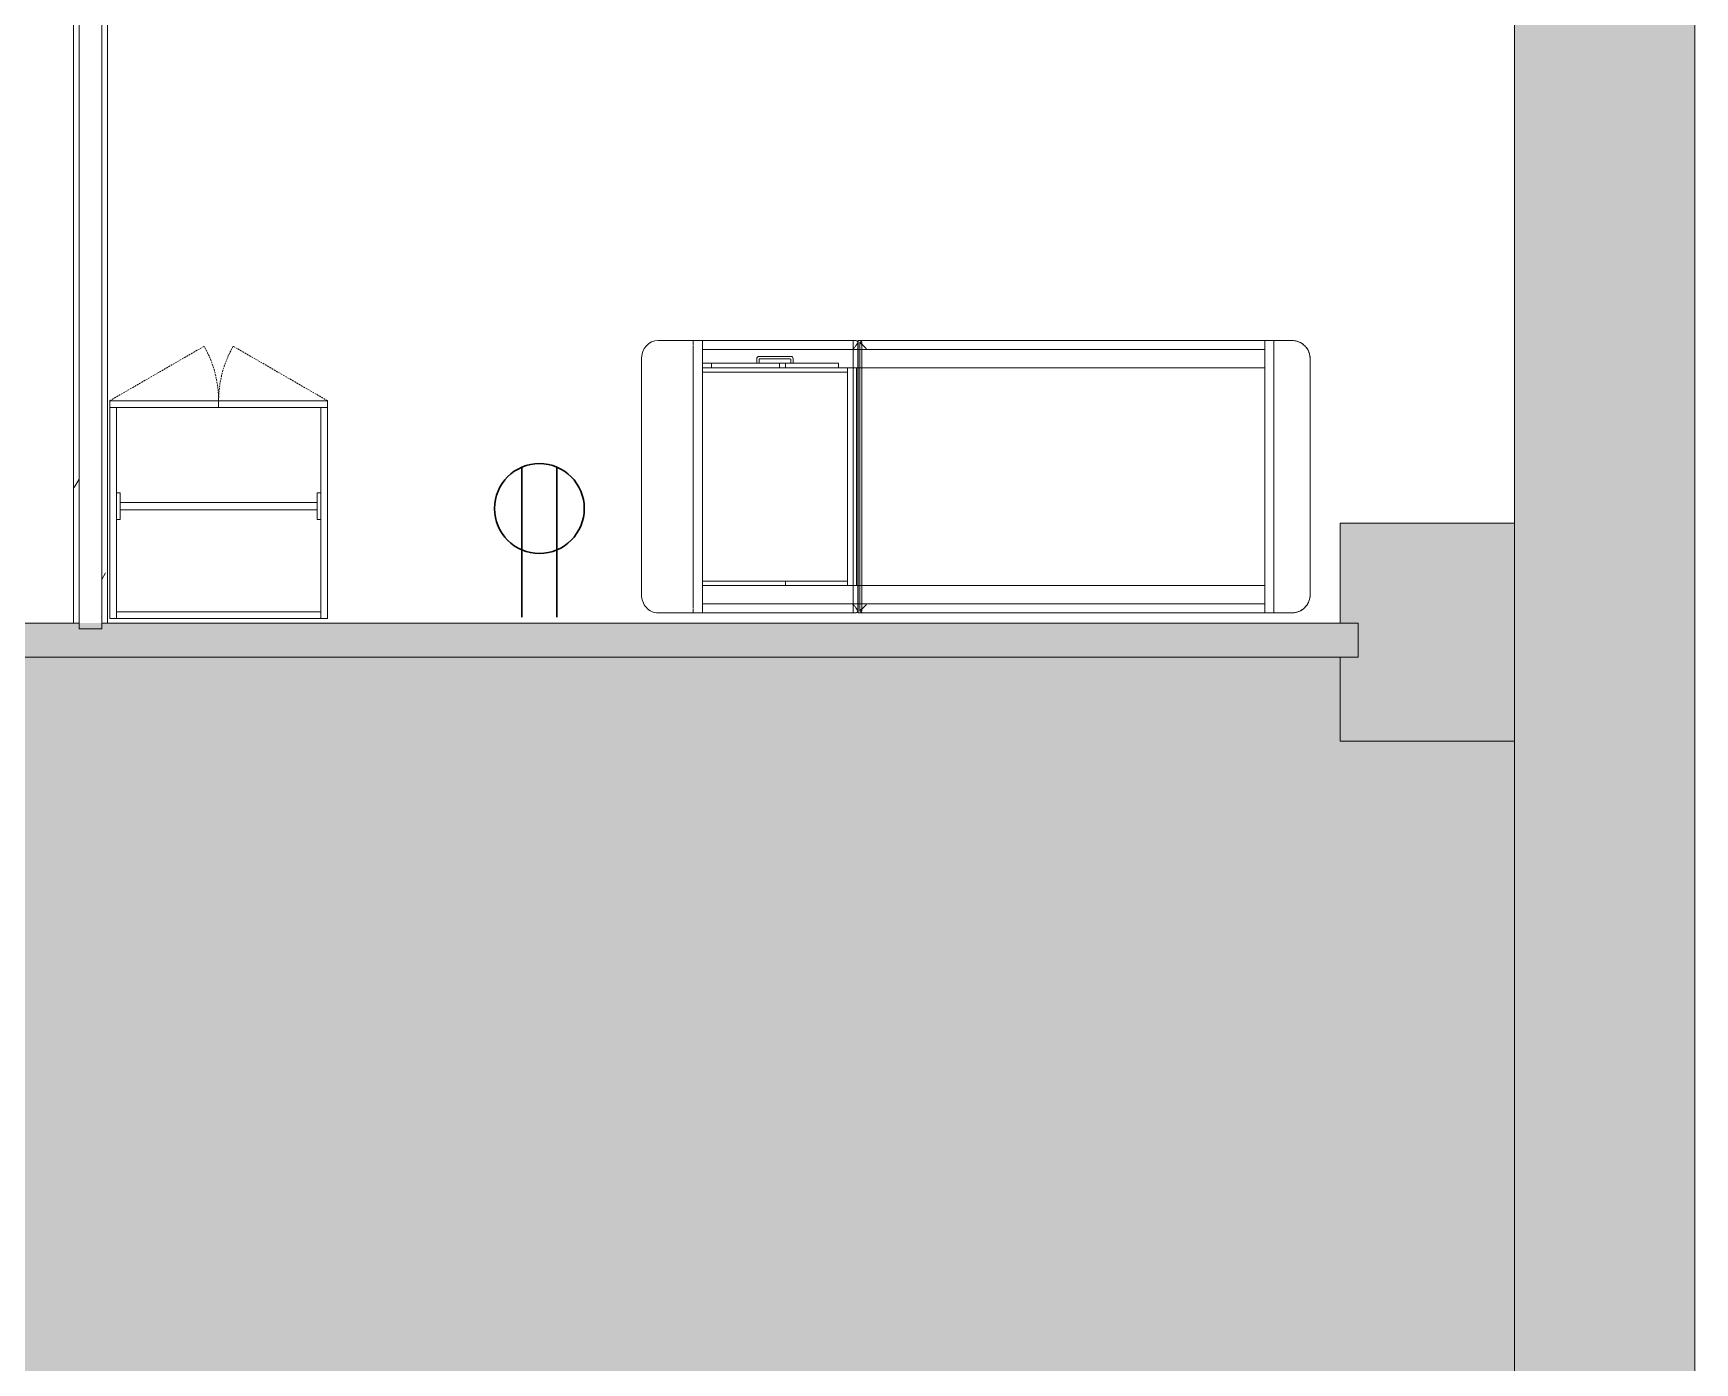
# Model space of a CAD drawing. Header units: inches. Extents: x 1076 to 2563, y 349 to 2134.
# Drawn here: x 2379.7 to 2562.9, y 646.6 to 793 of the extents above; entities that cross this region are included whole.
import ezdxf

# ---------------------------------------------------------------- set-up
doc = ezdxf.new("R2010")
doc.units = ezdxf.units.IN
doc.header["$MEASUREMENT"] = 0
doc.linetypes.add('Dash', pattern=[0.25, 0.125, -0.125])
doc.linetypes.add('Hidden', pattern=[0.28125, 0.1875, -0.09375])
for name, color, linetype, lineweight in [('A-ANNO-NOTE', 131, 'Continuous', 30), ('A-DETL-GENF', 92, 'Continuous', 9), ('A-DETL-THIN', 151, 'Continuous', 9), ('A-WALL', 113, 'Continuous', 13), ('A-WALL-PATT', 111, 'Continuous', 13), ('I-FURN', 30, 'Continuous', 9), ('I-WALL', 2, 'Continuous', 13), ('Q-CASE', 31, 'Continuous', 13), ('Q-CASE-HDLN', 31, 'Dash', 9)]:
    doc.layers.add(name, color=color, linetype=linetype, lineweight=lineweight)
pattern_1 = [(0, (0, 0), (30.72, 7.68), [1.267, -21.773, 1.267, -21.773, -122.88]), (0, (0, 0), (30.72, 7.68), [-46.08, 1.267, -44.813, 1.267, -21.773, -53.76]), (0, (0, 0), (30.72, 7.68), [-115.2, 1.267, -14.093, 1.267, -37.133]), (120, (11.52, 3.84), (-22.011075, 22.7643), [1.267, -21.773, 1.267, -21.773, -122.88]), (120, (11.52, 3.84), (-22.011075, 22.7643), [-46.08, 1.267, -44.813, 1.267, -21.773, -53.76]), (120, (11.52, 3.84), (-22.011075, 22.7643), [-115.2, 1.267, -14.093, 1.267, -37.133]), (240, (15.36, 19.2), (-8.708925, -30.4443), [1.267, -21.773, 1.267, -21.773, -122.88]), (240, (15.36, 19.2), (-8.708925, -30.4443), [-46.08, 1.267, -44.813, 1.267, -21.773, -53.76]), (240, (15.36, 19.2), (-8.708925, -30.4443), [-115.2, 1.267, -14.093, 1.267, -37.133])]

# ---------------------------------------------------------------- blocks, each defined once
blk = doc.blocks.new('Bed-Healthcare-4_SMARTBIM - Treatment_Table_SMARTBIM-V18-Level XX  POWER _ SIGNAL')
at = {"layer": 'I-FURN'}
for p, q in [((-35.57, 15), (-35.88, 15)), ((-35.88, 15), (-35.57, 15)), ((-14.06, 15), (-35.57, 15)), ((-35.57, 15), (-14.36, 15)), ((-31, 15), (-32, 15)), ((-32, 15), (-31, 15)), ((-32, 14.96), (-32, 14.88)), ((-32, 14.88), (-32, 14.96)), ((-32, 14.87), (-32, 14.73)), ((-32, 14.73), (-32, 14.87)), ((-32, 14.71), (-32, 14.53)), ((-32, 14.53), (-32, 14.71)), ((-31, 14.88), (-31, 14.96)), ((-31, 14.96), (-31, 14.88)), ((-31, 14.74), (-31, 14.87)), ((-31, 14.87), (-31, 14.74)), ((-31, 14.54), (-31, 14.71)), ((-31, 14.71), (-31, 14.54)), ((-14.36, 15), (-14.06, 15)), ((-14.36, 14.98), (-14.36, 14.94)), ((-14.36, 14.94), (-14.36, 14.86)), ((-14.36, 14.86), (-14.36, 14.71)), ((-14.36, 14.7), (-14.36, 14.26)), ((-13.85, 14.86), (-13.85, -14.86)), ((-13.84, -15), (-13.84, 15)), ((-13.84, 15), (34, 15)), ((-13.84, -15), (-13.84, 15)), ((-13.84, 15), (-13.63, 15)), ((-13.65, 14.81), (-13.65, -14.81)), ((34, 15), (-13.63, 15)), ((-13.41, 14.65), (-13.41, 14.81)), ((32, 15), (31, 15)), ((31, 15), (32, 15)), ((31, 14.96), (31, 14.87)), ((31, 14.87), (31, 14.96)), ((31, 14.86), (31, 14.71)), ((31, 14.71), (31, 14.86)), ((31, 14.7), (31, 14.51)), ((31, 14.51), (31, 14.7)), ((32, 14.87), (32, 14.96)), ((32, 14.96), (32, 14.87)), ((32, 14.71), (32, 14.86)), ((32, 14.86), (32, 14.71)), ((32, 14.51), (32, 14.7)), ((32, 14.7), (32, 14.51)), ((-37.7, -13), (-37.7, 13)), ((-32, 14.46), (-32, 14.26)), ((-32, 14.26), (-32, 14.46)), ((-32, 14.22), (-32, -14.22)), ((-32, -14.22), (-32, 14.22)), ((-31, 12.5), (-31, 14.5)), ((-31, 14.5), (-31, 14)), ((-14.44, 14), (-31, 14)), ((-31, 14), (-31, 12.5)), ((-31, 12.5), (-31, 14)), ((-31, 14), (-14.44, 14)), ((-31, 14), (-31, 12.5)), ((-25, 13), (-25, 12.5)), ((-25, 12.5), (-25, 13)), ((-25, 13), (-25, 12.5)), ((-25, 12.5), (-25, 13)), ((-21.25, 13.25), (-24.75, 13.25)), ((-24.75, 13.25), (-21.25, 13.25)), ((-21.25, 13.25), (-24.75, 13.25)), ((-24.75, 13.25), (-21.25, 13.25)), ((-24.75, 12.5), (-24.75, 12.87)), ((-24.75, 12.87), (-24.75, 12.5)), ((-24.75, 12.5), (-24.75, 12.87)), ((-24.75, 12.87), (-24.75, 12.5)), ((-24.62, 13), (-21.37, 13)), ((-21.37, 13), (-24.62, 13)), ((-24.62, 13), (-21.37, 13)), ((-21.37, 13), (-24.62, 13)), ((-21.25, 12.87), (-21.25, 12.5)), ((-21.25, 12.5), (-21.25, 12.87)), ((-21.25, 12.87), (-21.25, 12.5)), ((-21.25, 12.5), (-21.25, 12.87)), ((-21, 12.5), (-21, 13)), ((-21, 13), (-21, 12.5)), ((-21, 12.5), (-21, 13)), ((-21, 13), (-21, 12.5)), ((-14.22, 14), (-14.44, 14)), ((-14.44, 14), (-14.22, 14)), ((-14.36, 14.26), (-14.36, -14.26)), ((-14.04, 14), (-14.22, 14)), ((-14.22, 14), (-14.04, 14)), ((-13.92, 14), (-14.04, 14)), ((-14.04, 14), (-13.92, 14)), ((-13.85, 14), (-13.91, 14)), ((-13.91, 14), (-13.85, 14)), ((-13.65, 14), (-13.84, 14)), ((-13.84, 14), (-13.65, 14)), ((-13.49, 14), (-13.65, 14)), ((-13.65, 14), (-13.49, 14)), ((-13.42, 14), (-13.49, 14)), ((-13.49, 14), (-13.42, 14)), ((-13.41, -14.65), (-13.41, 14.65)), ((-13.29, 14), (-13.41, 14)), ((-13.41, 14), (-13.29, 14)), ((-13.07, 14), (-13.29, 14)), ((-13.29, 14), (-13.07, 14)), ((-12.84, 14), (-13.07, 14)), ((-13.07, 14), (-12.84, 14)), ((31, 14), (-12.84, 14)), ((-12.84, 14), (31, 14)), ((31, 14.5), (31, 14.27)), ((31, 14.27), (31, 14.5)), ((31, 14.26), (31, 14.01)), ((31, 14.01), (31, 14.26)), ((31, 12), (31, 14)), ((31, 14), (31, 12)), ((31, 14), (31, -14)), ((31, 12), (31, 14)), ((32, 14.27), (32, 14.5)), ((32, 14.5), (32, 14.27)), ((32, 14.01), (32, 14.26)), ((32, 14.26), (32, 14.01)), ((32, -14), (32, 14)), ((32, 14), (32, -14)), ((36, -13), (36, 13)), ((36, 13), (36, -13)), ((-31, 12.5), (-31, 12)), ((-31, 12), (-31, 12.5)), ((-21.83, 12.5), (-31, 12.5)), ((-31, 12.5), (-22.49, 12.5)), ((-31, 12.5), (-31, 12)), ((-31, 12.5), (-31, 12)), ((-31, 12), (-31, 12.5)), ((-31, 12.5), (-31, 12)), ((-31, 12), (-21.83, 12)), ((-21.83, 12), (-31, 12)), ((-22.49, 12), (-31, 12)), ((-31, 12), (-21.83, 12)), ((-21.83, 12), (-31, 12)), ((-31, 12), (-31, 11.5)), ((-31, 11.5), (-31, 12)), ((-31, 12), (-30, 12)), ((-21.83, 12), (-31, 12)), ((-31, 12), (-31, -11.5)), ((-31, -11.5), (-31, 12)), ((-31, 12), (-21.83, 12)), ((-31, 12), (-31, 11.5)), ((-30, 12), (-31, 12)), ((-31, 12), (-30, 12)), ((-31, 11.5), (-31, 12)), ((-31, -11.5), (-31, 12)), ((-31, 12), (-31, 11.5)), ((-31, 11.5), (-15, 11.5)), ((-15, 11.5), (-31, 11.5)), ((-31, 11.5), (-31, -11.5)), ((-31, -11.5), (-31, 11.5)), ((-31, 11.5), (-31, -11.5)), ((-30, 12.5), (-21.83, 12.5)), ((-25, 12.5), (-30, 12.5)), ((-25, 12.5), (-30, 12.5)), ((-30, 12.5), (-25, 12.5)), ((-30, 12), (-30, 12.5)), ((-30, 12.5), (-30, 12)), ((-30, 12.5), (-30, 12)), ((-30, 12.5), (-30, 12)), ((-30, 12), (-21.83, 12)), ((-21.83, 12), (-30, 12)), ((-21.83, 12), (-30, 12)), ((-30, 12), (-21.83, 12)), ((-30, 12), (-21.83, 12)), ((-21.83, 12), (-30, 12)), ((-30, 12), (-21.83, 12)), ((-25, 12.5), (-24.75, 12.5)), ((-24.75, 12.5), (-25, 12.5)), ((-25, 12.5), (-24.75, 12.5)), ((-24.75, 12.5), (-25, 12.5)), ((-24.75, 12.5), (-25, 12.5)), ((-24.75, 12.5), (-25, 12.5)), ((-25, 12.5), (-24.75, 12.5)), ((-21.83, 12.5), (-24.75, 12.5)), ((-21.83, 12.5), (-24.75, 12.5)), ((-24.75, 12.5), (-21.83, 12.5)), ((-22.49, 12.5), (-21.83, 12.5)), ((-22.49, 12.5), (-22.49, 12)), ((-21.83, 12), (-22.49, 12)), ((-21.83, 12), (-21.83, 12.5)), ((-21.83, 12.5), (-16, 12.5)), ((-21.25, 12.5), (-21.83, 12.5)), ((-21.25, 12.5), (-21.83, 12.5)), ((-21.83, 12.5), (-21.25, 12.5)), ((-21.83, 12), (-14.23, 12)), ((-15, 12), (-21.83, 12)), ((-21.83, 12), (-16, 12)), ((-16, 12), (-21.83, 12)), ((-16, 12), (-21.83, 12)), ((-21.83, 12), (-16, 12)), ((-15, 12), (-21.83, 12)), ((-21.83, 12), (-16, 12)), ((-14.23, 12), (-21.83, 12)), ((-21.83, 12), (-15, 12)), ((-16, 12), (-21.83, 12)), ((-21.83, 12), (-16, 12)), ((-21.25, 12.5), (-21, 12.5)), ((-21, 12.5), (-21.25, 12.5)), ((-21.25, 12.5), (-21, 12.5)), ((-21, 12.5), (-21.25, 12.5)), ((-21, 12.5), (-21.25, 12.5)), ((-21, 12.5), (-21.25, 12.5)), ((-21.25, 12.5), (-21, 12.5)), ((-16, 12.5), (-21, 12.5)), ((-16, 12.5), (-21, 12.5)), ((-21, 12.5), (-16, 12.5)), ((-16, 12.5), (-16, 12)), ((-16, 12.5), (-16, 12)), ((-16, 12), (-16, 12.5)), ((-16, 12.5), (-16, 12)), ((-16, 12), (-15, 12)), ((-14.23, 12), (-16, 12)), ((-16, 12), (-14.23, 12)), ((-14.23, 12), (-15, 12)), ((-15, 11.5), (-15, 12)), ((-15, 12), (-15, 11.5)), ((-14.23, 12), (-15, 12)), ((-15, 12), (-15, -12)), ((-15, 11.5), (-15, 12)), ((-15, 12), (-14.23, 12)), ((-15, 12), (-14.23, 12)), ((-15, -11.5), (-15, 11.5)), ((-14.22, 12), (-14.05, 12)), ((-14.05, 12), (-14.22, 12)), ((-14.05, 12), (-14.22, 12)), ((-14.22, 12), (-14.05, 12)), ((-14.05, 12), (-14.22, 12)), ((-14.22, 12), (-14.05, 12)), ((-14.05, 12), (-14.22, 12)), ((-14.22, 12), (-14.05, 12)), ((-14.04, 12), (-13.93, 12)), ((-13.93, 12), (-14.04, 12)), ((-13.93, 12), (-14, 12)), ((-14, -12), (-14, 12)), ((-14, 12), (-14, -12)), ((-14, 12), (-13.93, 12)), ((-13.93, 12), (-14, 12)), ((-14, 12), (-13.93, 12)), ((-13.91, 12), (-13.86, 12)), ((-13.86, 12), (-13.91, 12)), ((-13.86, 12), (-13.91, 12)), ((-13.91, 12), (-13.86, 12)), ((-13.86, 12), (-13.91, 12)), ((-13.91, 12), (-13.86, 12)), ((-13.84, 12), (-13.65, 12)), ((-13.65, 12), (-13.84, 12)), ((-13.65, 12), (-13.84, 12)), ((-13.84, 12), (-13.65, 12)), ((-13.65, 12), (-13.84, 12)), ((-13.84, 12), (-13.65, 12)), ((-13.65, 12), (-13.5, 12)), ((-13.5, 12), (-13.65, 12)), ((-13.5, 12), (-13.65, 12)), ((-13.65, 12), (-13.5, 12)), ((-13.5, 12), (-13.65, 12)), ((-13.65, 12), (-13.5, 12)), ((-13.41, 12), (-13.31, 12)), ((-13.31, 12), (-13.41, 12)), ((-13.31, 12), (-13.41, 12)), ((-13.41, 12), (-13.31, 12)), ((-13.31, 12), (-13.41, 12)), ((-13.41, 12), (-13.31, 12)), ((-13.29, 12), (-13.09, 12)), ((-13.09, 12), (-13.29, 12)), ((-13.09, 12), (-13.29, 12)), ((-13.29, 12), (-13.09, 12)), ((-13.09, 12), (-13.29, 12)), ((-13.29, 12), (-13.09, 12)), ((-13.07, 12), (-12.85, 12)), ((-12.85, 12), (-13.07, 12)), ((-12.85, 12), (-13.07, 12)), ((-13.07, 12), (-12.85, 12)), ((-12.85, 12), (-13.07, 12)), ((-13.07, 12), (-12.85, 12)), ((-12.84, 12), (31, 12)), ((31, 12), (-12.84, 12)), ((31, 12), (-12.84, 12)), ((-12.84, 12), (31, 12)), ((31, 12), (-12.84, 12)), ((-12.84, 12), (31, 12)), ((31, -12), (31, 12)), ((31, 12), (31, -12)), ((31, -12), (31, 12)), ((31, 12), (31, -12)), ((31, -12), (31, 12)), ((-31, -11.5), (-21.84, -11.5)), ((-21.84, -11.5), (-31, -11.5)), ((-31, -12), (-31, -11.5)), ((-31, -11.5), (-31, -12)), ((-31, -11.5), (-31, -12)), ((-21.84, -11.5), (-31, -11.5)), ((-31, -11.5), (-21.84, -11.5)), ((-31, -12), (-31, -11.5)), ((-31, -11.5), (-31, -12)), ((-31, -12), (-31, -11.5)), ((-31, -11.5), (-31, -12)), ((-31, -12), (-31, -11.5)), ((-31, -12), (-31, -11.5)), ((-31, -11.5), (-31, -12)), ((-31, -12), (-31, -14)), ((-21.84, -12), (-31, -12)), ((-31, -12), (-21.84, -12)), ((-31, -14), (-31, -12)), ((-31, -12), (-21.84, -12)), ((-21.84, -12), (-31, -12)), ((-31, -12), (-21.84, -12)), ((-21.84, -12), (-31, -12)), ((-31, -12), (-21.84, -12)), ((-21.84, -12), (-31, -12)), ((-31, -12), (-21.84, -12)), ((-21.84, -12), (-31, -12)), ((-31, -14.5), (-31, -12)), ((-31, -12), (-31, -14)), ((-21.84, -11.5), (-21.84, -12)), ((-21.84, -11.5), (-21.84, -12)), ((-15, -11.5), (-21.84, -11.5)), ((-21.84, -11.5), (-15, -11.5)), ((-14.44, -12), (-21.84, -12)), ((-21.84, -12), (-15, -12)), ((-21.84, -12), (-15, -12)), ((-15, -12), (-21.84, -12)), ((-21.84, -12), (-14.44, -12)), ((-15, -12), (-21.84, -12)), ((-21.84, -12), (-14.44, -12)), ((-14.44, -12), (-21.84, -12)), ((-15, -12), (-15, -11.5)), ((-15, -11.5), (-15, -12)), ((-15, -12), (-15, -11.5)), ((-15, -12), (-14.44, -12)), ((-15, -12), (-14.44, -12)), ((-14.44, -12), (-15, -12)), ((-14.44, -12), (-15, -12)), ((-14.22, -12), (-14.42, -12)), ((-14.42, -12), (-14.22, -12)), ((-14.42, -12), (-14.22, -12)), ((-14.22, -12), (-14.42, -12)), ((-14.42, -12), (-14.22, -12)), ((-14.22, -12), (-14.42, -12)), ((-14.42, -12), (-14.22, -12)), ((-14.22, -12), (-14.42, -12)), ((-14.04, -12), (-14.2, -12)), ((-14.2, -12), (-14.04, -12)), ((-14.2, -12), (-14.04, -12)), ((-14.04, -12), (-14.2, -12)), ((-14.2, -12), (-14.04, -12)), ((-14.04, -12), (-14.2, -12)), ((-14.2, -12), (-14.04, -12)), ((-14.04, -12), (-14.2, -12)), ((-13.91, -12), (-14.03, -12)), ((-14.03, -12), (-13.91, -12)), ((-14, -12), (-13.91, -12)), ((-13.91, -12), (-14, -12)), ((-14, -12), (-13.91, -12)), ((-13.91, -12), (-14, -12)), ((-13.85, -12), (-13.91, -12)), ((-13.91, -12), (-13.85, -12)), ((-13.91, -12), (-13.85, -12)), ((-13.85, -12), (-13.91, -12)), ((-13.91, -12), (-13.85, -12)), ((-13.85, -12), (-13.91, -12)), ((-13.65, -12), (-13.79, -12)), ((-13.79, -12), (-13.65, -12)), ((-13.79, -12), (-13.65, -12)), ((-13.65, -12), (-13.79, -12)), ((-13.79, -12), (-13.65, -12)), ((-13.65, -12), (-13.79, -12)), ((-13.49, -12), (-13.63, -12)), ((-13.63, -12), (-13.49, -12)), ((-13.63, -12), (-13.49, -12)), ((-13.49, -12), (-13.63, -12)), ((-13.63, -12), (-13.49, -12)), ((-13.49, -12), (-13.63, -12)), ((-13.41, -12), (-13.47, -12)), ((-13.47, -12), (-13.41, -12)), ((-13.47, -12), (-13.41, -12)), ((-13.41, -12), (-13.47, -12)), ((-13.47, -12), (-13.41, -12)), ((-13.41, -12), (-13.47, -12)), ((-13.29, -12), (-13.41, -12)), ((-13.41, -12), (-13.29, -12)), ((-13.41, -12), (-13.29, -12)), ((-13.29, -12), (-13.41, -12)), ((-13.41, -12), (-13.29, -12)), ((-13.29, -12), (-13.41, -12)), ((-13.07, -12), (-13.27, -12)), ((-13.27, -12), (-13.07, -12)), ((-13.27, -12), (-13.07, -12)), ((-13.07, -12), (-13.27, -12)), ((-13.27, -12), (-13.07, -12)), ((-13.07, -12), (-13.27, -12)), ((31, -12), (-13.05, -12)), ((-13.05, -12), (31, -12)), ((-13.05, -12), (31, -12)), ((31, -12), (-13.05, -12)), ((-13.05, -12), (31, -12)), ((31, -12), (-13.05, -12)), ((31, -14), (31, -12)), ((31, -12), (31, -14)), ((31, -14), (31, -12)), ((-32, -14.26), (-32, -14.46)), ((-32, -14.46), (-32, -14.26)), ((-32, -14.53), (-32, -14.71)), ((-32, -14.71), (-32, -14.53)), ((-31, -14), (-14.44, -14)), ((-14.44, -14), (-31, -14)), ((-31, -14), (-31, -14.5)), ((-31, -14.71), (-31, -14.54)), ((-31, -14.54), (-31, -14.71)), ((-14.44, -14), (-14.22, -14)), ((-14.22, -14), (-14.44, -14)), ((-14.36, -14.26), (-14.36, -14.7)), ((-14.22, -14), (-14.04, -14)), ((-14.04, -14), (-14.22, -14)), ((-14.04, -14), (-13.91, -14)), ((-13.91, -14), (-14.04, -14)), ((-13.91, -14), (-13.85, -14)), ((-13.85, -14), (-13.91, -14)), ((-13.82, -14), (-13.64, -14)), ((-13.64, -14), (-13.82, -14)), ((-13.64, -14), (-13.49, -14)), ((-13.49, -14), (-13.64, -14)), ((-13.48, -14), (-13.41, -14)), ((-13.41, -14), (-13.48, -14)), ((-13.41, -14), (-13.29, -14)), ((-13.29, -14), (-13.41, -14)), ((-13.41, -14.81), (-13.41, -14.65)), ((-13.29, -14), (-13.07, -14)), ((-13.07, -14), (-13.29, -14)), ((-13.07, -14), (-12.84, -14)), ((-12.84, -14), (-13.07, -14)), ((-12.84, -14), (31, -14)), ((31, -14), (-12.84, -14)), ((31, -14.01), (31, -14.26)), ((31, -14.26), (31, -14.01)), ((31, -14.27), (31, -14.5)), ((31, -14.5), (31, -14.27)), ((31, -14.51), (31, -14.7)), ((31, -14.7), (31, -14.51)), ((32, -14.26), (32, -14.01)), ((32, -14.01), (32, -14.26)), ((32, -14.5), (32, -14.27)), ((32, -14.27), (32, -14.5)), ((32, -14.7), (32, -14.51)), ((32, -14.51), (32, -14.7)), ((-35.88, -15), (-35.57, -15)), ((-14.36, -15), (-35.88, -15)), ((-35.57, -15), (-14.06, -15)), ((-32, -14.73), (-32, -14.87)), ((-32, -14.87), (-32, -14.73)), ((-32, -14.88), (-32, -14.96)), ((-32, -14.96), (-32, -14.88)), ((-32, -15), (-31, -15)), ((-31, -15), (-32, -15)), ((-31, -14.87), (-31, -14.74)), ((-31, -14.74), (-31, -14.87)), ((-31, -14.96), (-31, -14.88)), ((-31, -14.88), (-31, -14.96)), ((-14.36, -14.71), (-14.36, -14.86)), ((-14.36, -14.86), (-14.36, -14.94)), ((-14.36, -14.94), (-14.36, -14.98)), ((-14.06, -15), (-14.36, -15)), ((34, -15), (-13.84, -15)), ((-13.63, -15), (-13.84, -15)), ((-13.63, -15), (34, -15)), ((31, -14.71), (31, -14.86)), ((31, -14.86), (31, -14.71)), ((31, -14.87), (31, -14.96)), ((31, -14.96), (31, -14.87)), ((31, -15), (32, -15)), ((32, -15), (31, -15)), ((32, -14.86), (32, -14.71)), ((32, -14.71), (32, -14.86)), ((32, -14.96), (32, -14.87)), ((32, -14.87), (32, -14.96))]:
    blk.add_line(p, q, dxfattribs=at)
at = {"layer": 'I-FURN', "flags": 128}
for points in [[(-13.41, 14.88), (-13.53, 14.84), (-13.65, 14.81)], [(-13.63, 15), (-13.52, 14.97), (-13.41, 14.88)], [(36, 13), (36, 13.08), (35.99, 13.16), (35.99, 13.24), (35.97, 13.32), (35.96, 13.4), (35.94, 13.48), (35.92, 13.55), (35.9, 13.63), (35.87, 13.7), (35.84, 13.78), (35.81, 13.85), (35.77, 13.92), (35.74, 13.99), (35.69, 14.06), (35.65, 14.13), (35.6, 14.19), (35.56, 14.26), (35.5, 14.32), (35.45, 14.38), (35.39, 14.43), (35.33, 14.49), (35.27, 14.54), (35.21, 14.59), (35.15, 14.64), (35.08, 14.68), (35.01, 14.72), (34.94, 14.76), (34.87, 14.8), (34.8, 14.83), (34.72, 14.86), (34.65, 14.89), (34.57, 14.92), (34.5, 14.94), (34.42, 14.96), (34.34, 14.97), (34.26, 14.98), (34.18, 14.99), (34.1, 15), (34.02, 15), (34, 15)], [(34, -15), (34.08, -15), (34.16, -14.99), (34.24, -14.99), (34.32, -14.97), (34.4, -14.96), (34.48, -14.94), (34.55, -14.92), (34.63, -14.9), (34.7, -14.87), (34.78, -14.84), (34.85, -14.81), (34.92, -14.77), (34.99, -14.74), (35.06, -14.69), (35.13, -14.65), (35.19, -14.6), (35.26, -14.56), (35.32, -14.5), (35.38, -14.45), (35.43, -14.39), (35.49, -14.33), (35.54, -14.27), (35.59, -14.21), (35.64, -14.15), (35.68, -14.08), (35.72, -14.01), (35.76, -13.94), (35.8, -13.87), (35.83, -13.8), (35.86, -13.72), (35.89, -13.65), (35.92, -13.57), (35.94, -13.5), (35.96, -13.42), (35.97, -13.34), (35.98, -13.26), (35.99, -13.18), (36, -13.1), (36, -13.02), (36, -13)], [(-13.65, -14.81), (-13.53, -14.84), (-13.41, -14.88)], [(-13.41, -14.88), (-13.52, -14.97), (-13.63, -15)]]:
    blk.add_lwpolyline(points, dxfattribs=at)
at = {"layer": 'I-FURN'}
for centre, radius, start, end in [((34, 13), 2, 60, 90), ((34, 13), 2, 45, 60), ((-24.75, 13), 0.25, 90, 180), ((-24.75, 13), 0.25, 90, 180), ((-24.75, 13), 0.25, 150, 180), ((-24.75, 13), 0.25, 150, 180), ((-24.75, 13), 0.25, 105, 150), ((-24.75, 13), 0.25, 120, 150), ((-24.75, 13), 0.25, 90, 120), ((-24.75, 13), 0.25, 90, 105), ((-24.62, 12.87), 0.125, 90, 180), ((-24.62, 12.87), 0.125, 90, 165), ((-24.62, 12.87), 0.125, 90, 180), ((-24.62, 12.87), 0.125, 150, 165), ((-24.62, 12.87), 0.125, 165, 180), ((-24.62, 12.87), 0.125, 165, 180), ((-24.62, 12.87), 0.125, 90, 150), ((-21.37, 12.87), 0.125, 0, 90), ((-21.37, 12.87), 0.125, 75, 90), ((-21.37, 12.87), 0.125, 60, 90), ((-21.37, 12.87), 0.125, 360, 90), ((-21.37, 12.87), 0.125, 360, 75), ((-21.37, 12.87), 0.125, 0, 60), ((-21.25, 13), 0.25, 0, 90), ((-21.25, 13), 0.25, 0, 90), ((-21.25, 13), 0.25, 0, 90), ((-21.25, 13), 0.25, 0, 90), ((34, 13), 2, 30, 45), ((34, 13), 2, 0, 30), ((34, -13), 2, 270, 315), ((34, -13), 2, 315, 330), ((34, -13), 2, 330, 337.4772), ((34, -13), 2, 338.7956, 0)]:
    blk.add_arc(centre, radius, start, end, dxfattribs=at)
for centre, major_axis, ratio, start_param, end_param in [((-35.88, 13), (0, 2), 0.913075, 0, 1.570796), ((-14.06, 14), (0, 1), 0.407793, 5.75613, 6.283185), ((-35.88, -13), (0, 2), 0.913075, 1.570796, 3.141593), ((-14.06, -14), (0, 1), 0.407793, 3.141593, 3.668648)]:
    blk.add_ellipse(centre, major_axis=major_axis, ratio=ratio, start_param=start_param, end_param=end_param, dxfattribs=at)
for points, knots in [([(-13.85, 14.86), (-13.86, 14.82), (-13.89, 14.74), (-13.96, 14.63), (-14, 14.55), (-14.05, 14.48), (-14.12, 14.38), (-14.25, 14.22), (-14.36, 14.09), (-14.44, 14)], [-1, -1, -1, -1, -0.75, -0.625, -0.5625, -0.5, -0.375, -0.25, 0, 0, 0, 0]), ([(-12.84, 14), (-12.92, 14.08), (-13.03, 14.2), (-13.18, 14.35), (-13.29, 14.46), (-13.39, 14.56), (-13.52, 14.68), (-13.6, 14.76), (-13.65, 14.81)], [-1, -1, -1, -1, -0.75, -0.625, -0.5, -0.375, -0.25, 0, 0, 0, 0]), ([(-14.44, -14), (-14.36, -14.09), (-14.25, -14.22), (-14.12, -14.38), (-14.05, -14.48), (-14, -14.55), (-13.96, -14.63), (-13.89, -14.74), (-13.86, -14.82), (-13.85, -14.86)], [0, 0, 0, 0, 0.25, 0.375, 0.5, 0.5625, 0.625, 0.75, 1, 1, 1, 1]), ([(-13.65, -14.81), (-13.6, -14.76), (-13.52, -14.68), (-13.39, -14.56), (-13.29, -14.46), (-13.18, -14.35), (-13.03, -14.2), (-12.91, -14.08), (-12.84, -14)], [0, 0, 0, 0, 0.25, 0.375, 0.5, 0.625, 0.75, 1, 1, 1, 1])]:
    blk.add_open_spline(points, degree=3, knots=knots, dxfattribs=at)
blk = doc.blocks.new('CW Cupbd Combined - Robe 80_h x 24_d - 2 Doors - 1 rail - 1 shoe shelf-7650964-Level XX  POWER _ SIGNAL')
at = {"layer": 'Q-CASE', "lineweight": 20}
for p, q in [((2.75, -2.36), (2, -2.36)), ((2, -2.36), (2, -25.61)), ((2.75, -13.26), (2.75, -2.36)), ((25.25, -2.36), (2.75, -2.36)), ((2.75, -2.36), (2.75, -3.11)), ((2.75, -3.11), (25.25, -3.11)), ((26, -2.36), (25.25, -2.36)), ((25.25, -2.36), (25.25, -13.26)), ((25.25, -3.11), (25.25, -2.36)), ((26, -25.61), (26, -2.36)), ((2.75, -25.61), (2.75, -16.21)), ((25.25, -16.21), (25.25, -25.61)), ((2, -25.61), (14, -25.61)), ((2, -26.36), (2, -25.61)), ((14, -25.61), (14, -26.36)), ((26, -25.61), (14, -25.61)), ((14, -25.61), (14, -26.36)), ((26, -26.36), (26, -25.61)), ((14, -26.36), (2, -26.36)), ((14, -26.36), (26, -26.36))]:
    blk.add_line(p, q, dxfattribs=at)
at = {"layer": 'Q-CASE', "lineweight": 9}
for p, q in [((3.14, -13.26), (2.75, -13.26)), ((2.75, -16.21), (2.75, -13.26)), ((3.14, -13.26), (3.14, -16.21)), ((24.85, -14.34), (3.14, -14.34)), ((25.25, -13.26), (24.85, -13.26)), ((24.85, -16.21), (24.85, -13.26)), ((25.25, -13.26), (25.25, -16.21)), ((2.75, -16.21), (3.14, -16.21)), ((3.14, -15.13), (24.85, -15.13)), ((24.85, -16.21), (25.25, -16.21))]:
    blk.add_line(p, q, dxfattribs=at)
at = {"layer": 'Q-CASE', "linetype": 'Hidden', "lineweight": 9}
for p, q in [((2, -26.36), (12.39, -32.36)), ((26, -26.36), (15.6, -32.36))]:
    blk.add_line(p, q, dxfattribs=at)
for centre, start, end in [((2, -26.36), 330, 0.5), ((26, -26.36), 179.5, 210)]:
    blk.add_arc(centre, 12, start, end, dxfattribs=at)
at = {"layer": 'Q-CASE-HDLN'}
for p, q in [((3.14, -13.26), (2.75, -13.26)), ((3.14, -16.21), (3.14, -13.26)), ((3.14, -14.34), (24.85, -14.34)), ((25.25, -13.26), (24.85, -13.26)), ((24.85, -13.26), (24.85, -16.21)), ((2.75, -16.21), (3.14, -16.21)), ((3.14, -15.13), (24.85, -15.13)), ((24.85, -16.21), (25.25, -16.21))]:
    blk.add_line(p, q, dxfattribs=at)

msp = doc.modelspace()

# ---------------------------------------------------------------- hatches: boundary and pattern name
at = {"layer": 'A-DETL-GENF'}
h = msp.add_hatch(color=9, dxfattribs=at)
h.paths.add_polyline_path([(1093.71, 368.66), (1230.56, 368.66), (1230.56, 390.38), (1254.56, 390.38), (1254.56, 368.66), (1393.71, 368.66), (1393.71, 386.38), (1417.71, 386.38), (1417.71, 368.66), (1554.67, 368.66), (1554.67, 390.41), (1578.67, 390.41), (1578.67, 368.66), (1878.43, 368.66), (1878.43, 389.39), (1902.43, 389.39), (1902.43, 368.66), (2040.59, 368.66), (2040.59, 384.98), (2064.59, 384.98), (2064.59, 368.66), (2203.38, 368.66), (2203.38, 390.98), (2227.38, 390.98), (2227.38, 368.66), (2365.54, 368.66), (2365.54, 384.98), (2389.54, 384.98), (2389.54, 368.66), (2527.71, 368.66), (2527.74, 385.18), (2542.98, 385.18), (2542.98, 456.73), (2521.63, 456.73), (2521.63, 480.73), (2542.98, 480.73), (2542.98, 552.88), (2523.82, 552.88), (2523.82, 576.88), (2542.98, 576.88), (2542.98, 715.05), (2523.76, 715.05), (2523.76, 724.3), (2226.34, 724.3), (2226.34, 706.86), (2108.66, 706.86), (2108.66, 734.32), (1946.15, 734.36), (1946.15, 831.36), (1879.66, 831.36), (1879.66, 902.68), (1577.59, 902.68), (1577.59, 868.56), (1555.59, 868.56), (1555.59, 902.68), (1254.37, 902.68), (1254.37, 866.56), (1232.37, 866.56), (1232.37, 902.68), (1098, 902.68), (1098, 901.93), (1096.5, 901.93), (1096.5, 902.68), (1083.68, 902.68), (1083.68, 386.58), (1093.71, 386.58)], flags=0)
h.paths.add_polyline_path([(1715.71, 368.92), (1715.71, 386.92), (1739.71, 386.92), (1739.71, 368.92)], flags=0)
h.paths.add_polyline_path([(2204.34, 546.42), (2204.34, 630.42), (2226.34, 630.42), (2226.34, 546.42)], flags=0)
h.paths.add_polyline_path([(1880.37, 546.42), (1880.37, 584.42), (1902.37, 584.42), (1902.37, 546.42)], flags=0)
h.paths.add_polyline_path([(1578.67, 546.42), (1557.37, 546.42), (1557.37, 584.42), (1579.37, 584.42), (1579.37, 546.42)], flags=0)
h.paths.add_polyline_path([(1232.37, 546.42), (1232.37, 584.42), (1254.37, 584.42), (1254.37, 546.42)], flags=0)
h.paths.add_polyline_path([(1254.37, 828.43), (1232.37, 828.43), (1232.37, 866.43), (1254.37, 866.43), (1254.37, 830.79)], flags=0)
at = {"layer": 'A-WALL'}
msp.add_hatch(color=250, dxfattribs=at).paths.add_polyline_path([(2525.76, 715.05), (2542.98, 715.05), (2542.98, 739.05), (2523.76, 739.05), (2523.76, 728.05), (2525.76, 728.05), (2525.76, 724.3), (2523.76, 724.3), (2523.76, 715.05)], flags=0)
at = {"layer": 'A-WALL-PATT', "lineweight": 9}
for points in [[(2562.86, 381.96), (2562.86, 1092.42), (2542.98, 1092.42), (2542.98, 381.96)], [(2222.59, 724.3), (2525.76, 724.3), (2525.76, 728.05), (2222.59, 728.05)]]:
    msp.add_hatch(color=7, dxfattribs=at).paths.add_polyline_path(points, flags=0)
h = msp.add_hatch(dxfattribs=at)
h.set_pattern_fill('FP_1', color=256, style=0, pattern_type=2)
h.set_pattern_definition(pattern_1)
h.paths.add_polyline_path([(2384.13, 728.05), (2384.75, 728.05), (2384.75, 881.83), (2384.13, 881.83), (2384.13, 730.46)], flags=0)
h = msp.add_hatch(dxfattribs=at)
h.set_pattern_fill('FP_1', color=256, style=0, pattern_type=2)
h.set_pattern_definition(pattern_1)
h.paths.add_polyline_path([(2387.88, 728.05), (2387.88, 881.83), (2387.25, 881.83), (2387.25, 728.05)], flags=0)

# ---------------------------------------------------------------- linework, layer by layer
at = {"layer": 'A-ANNO-NOTE'}
for p, q in [((2433.58, 728.7), (2433.58, 745.23)), ((2433.58, 728.7), (2433.58, 745.23)), ((2437.41, 728.7), (2437.41, 745.23))]:
    msp.add_line(p, q, dxfattribs=at)
msp.add_circle((2435.5, 740.67), 4.95, dxfattribs=at)
at = {"layer": 'A-DETL-THIN'}
for p, q in [((2523.76, 724.3), (2226.34, 724.3)), ((2523.76, 715.05), (2523.76, 724.3)), ((2542.98, 715.05), (2523.76, 715.05)), ((2542.98, 385.18), (2542.98, 715.05))]:
    msp.add_line(p, q, dxfattribs=at)
at = {"layer": 'A-WALL', "color": 8, "lineweight": 20}
for p, q in [((2562.86, 381.96), (2562.86, 1092.42)), ((2542.98, 875.9), (2542.98, 739.05)), ((2542.98, 739.05), (2523.76, 739.05)), ((2523.76, 739.05), (2523.76, 728.05)), ((2523.76, 724.3), (2523.76, 715.05)), ((2523.76, 715.05), (2542.98, 715.05)), ((2542.98, 715.05), (2542.98, 576.88))]:
    msp.add_line(p, q, dxfattribs=at)
at = {"layer": 'A-WALL'}
for p, q in [((2384.75, 727.43), (2384.75, 882.45)), ((2387.25, 727.43), (2387.25, 882.45))]:
    msp.add_line(p, q, dxfattribs=at)
at = {"layer": 'A-WALL', "lineweight": 9}
for p, q in [((2542.98, 715.05), (2542.98, 739.05)), ((2523.76, 728.05), (2525.76, 728.05)), ((2525.76, 728.05), (2525.76, 724.3)), ((2525.76, 724.3), (2523.76, 724.3))]:
    msp.add_line(p, q, dxfattribs=at)
at = {"layer": 'I-WALL'}
for p, q in [((2384.13, 881.83), (2384.13, 728.05)), ((2387.88, 728.05), (2387.88, 881.83)), ((2384.13, 728.05), (2384.75, 728.05)), ((2387.25, 728.05), (2387.88, 728.05))]:
    msp.add_line(p, q, dxfattribs=at)
at = {"layer": 'I-WALL', "color": 8, "lineweight": 20}
for p, q in [((2384.13, 728.05), (2231.64, 728.05)), ((2523.76, 728.05), (2387.88, 728.05)), ((2226.34, 724.3), (2523.76, 724.3))]:
    msp.add_line(p, q, dxfattribs=at)
at = {"layer": 'I-WALL', "lineweight": 9}
msp.add_line((2387.25, 727.43), (2384.75, 727.43), dxfattribs=at)

# ---------------------------------------------------------------- block references
at = {"layer": 'I-FURN'}
msp.add_blockref('Bed-Healthcare-4_SMARTBIM - Treatment_Table_SMARTBIM-V18-Level XX  POWER _ SIGNAL', (2484.46, 744.18), dxfattribs=at)
at = {"layer": 'Q-CASE', "lineweight": 9, "rotation": 180}
msp.add_blockref('CW Cupbd Combined - Robe 80_h x 24_d - 2 Doors - 1 rail - 1 shoe shelf-7650964-Level XX  POWER _ SIGNAL', (2414.14, 726.19), dxfattribs=at)

doc.saveas('drawing.dxf')
